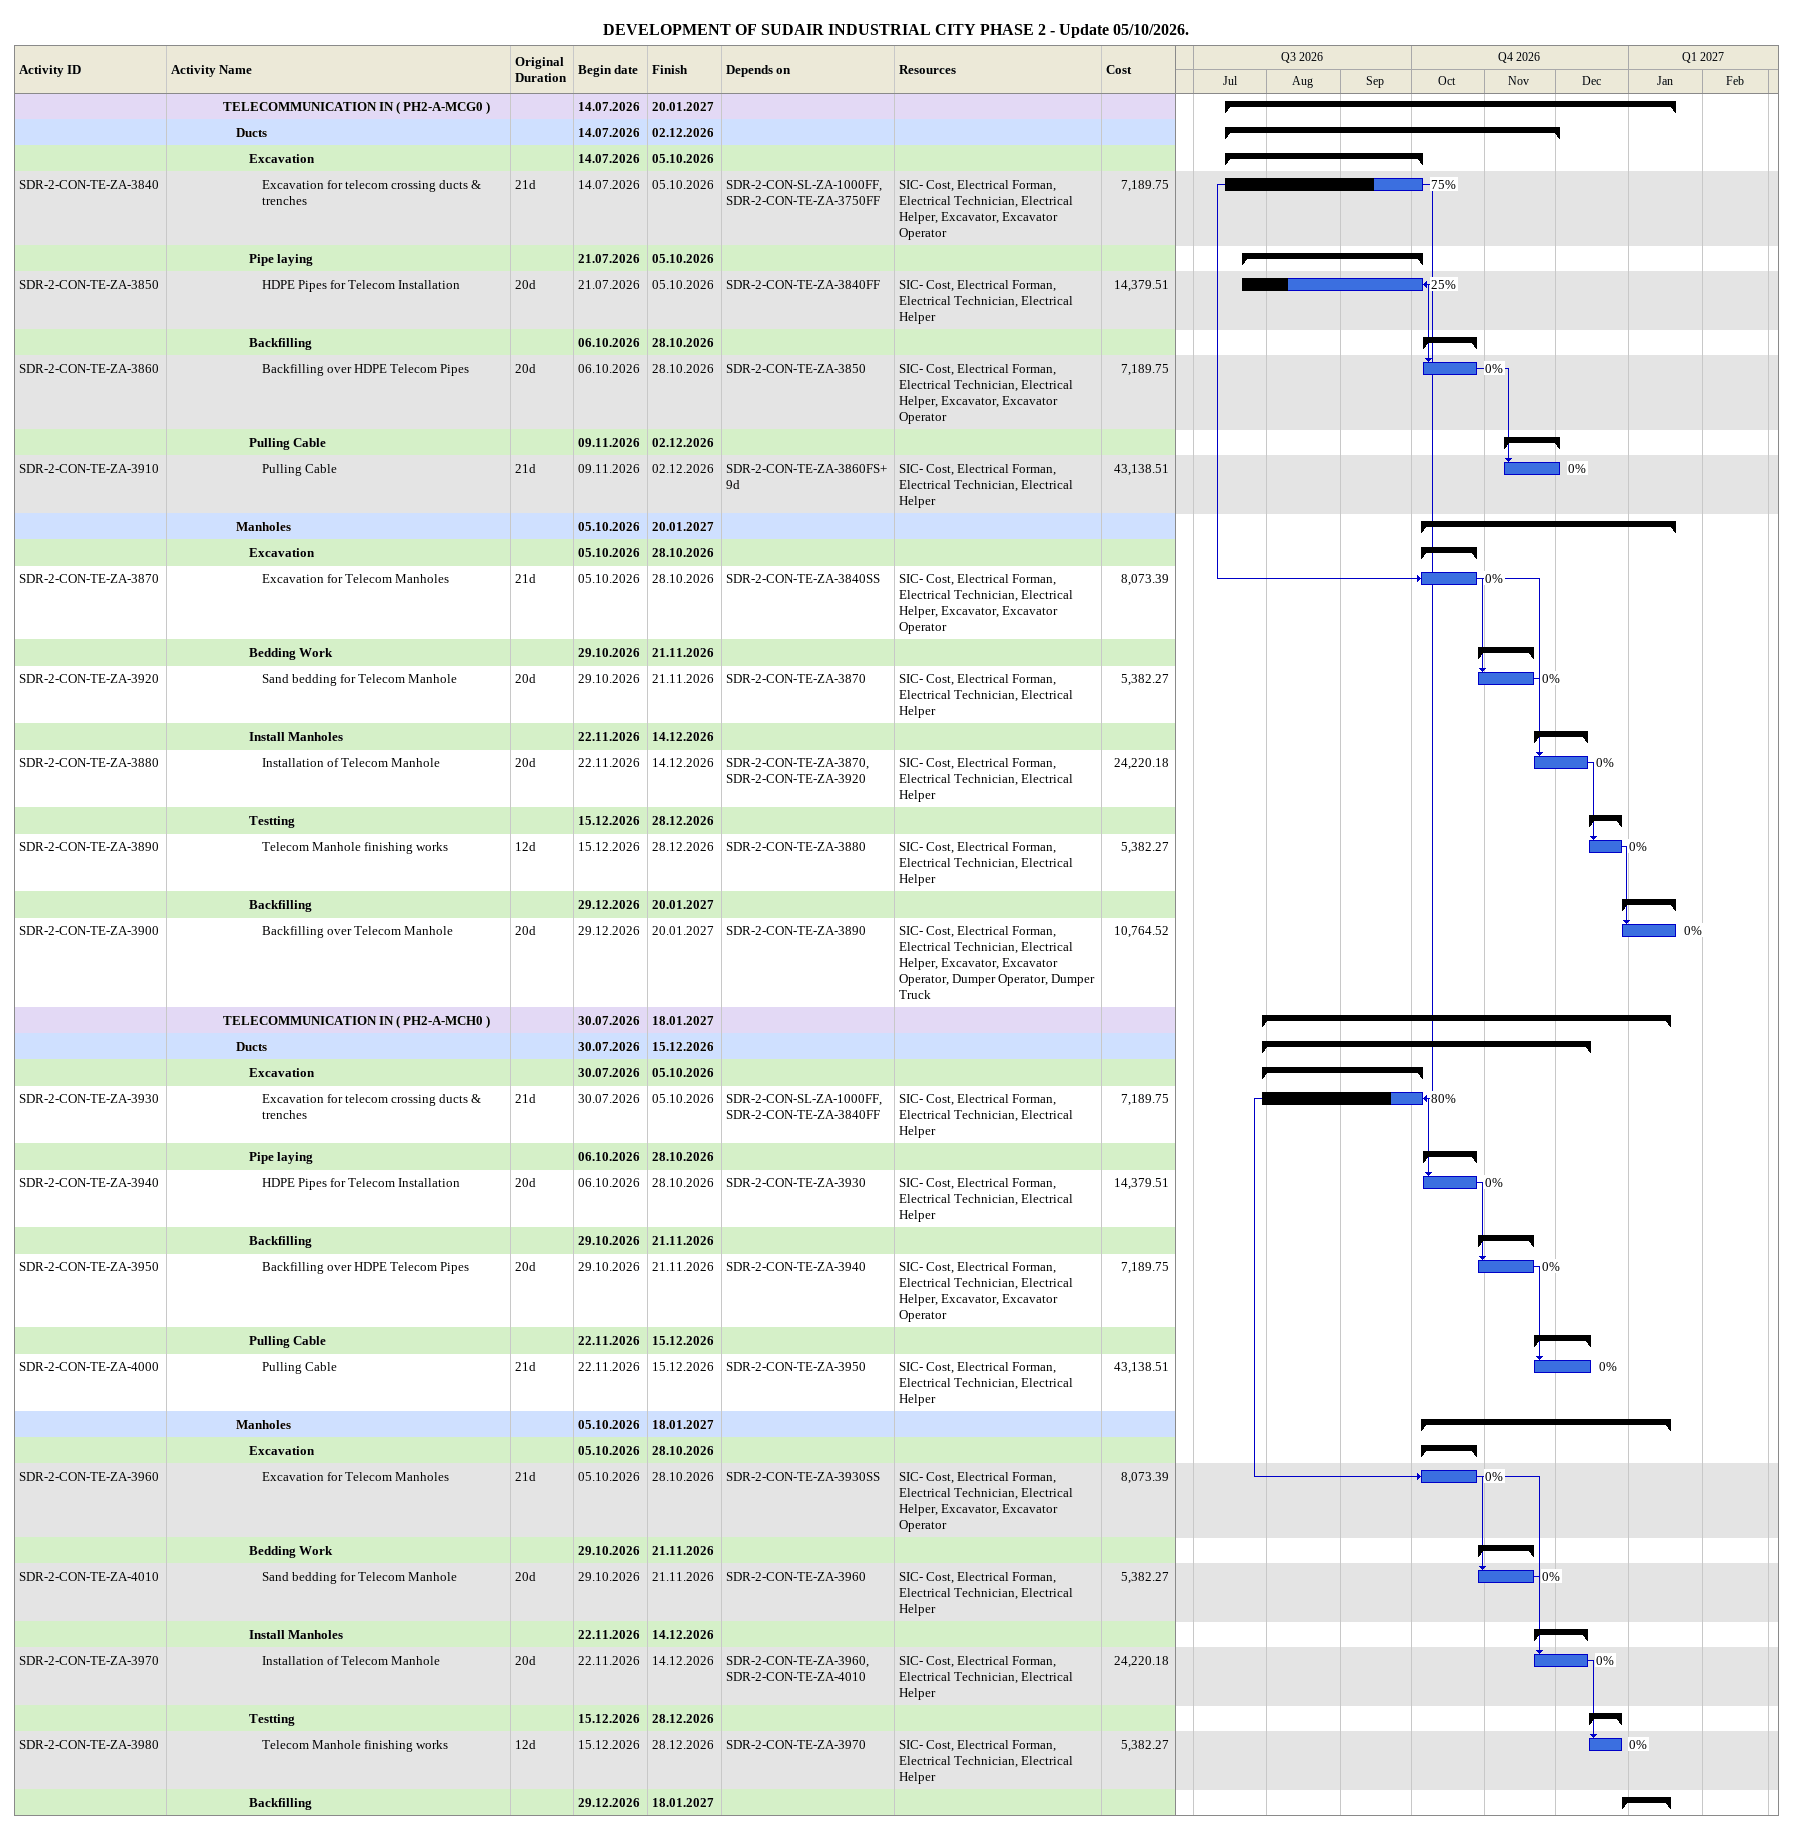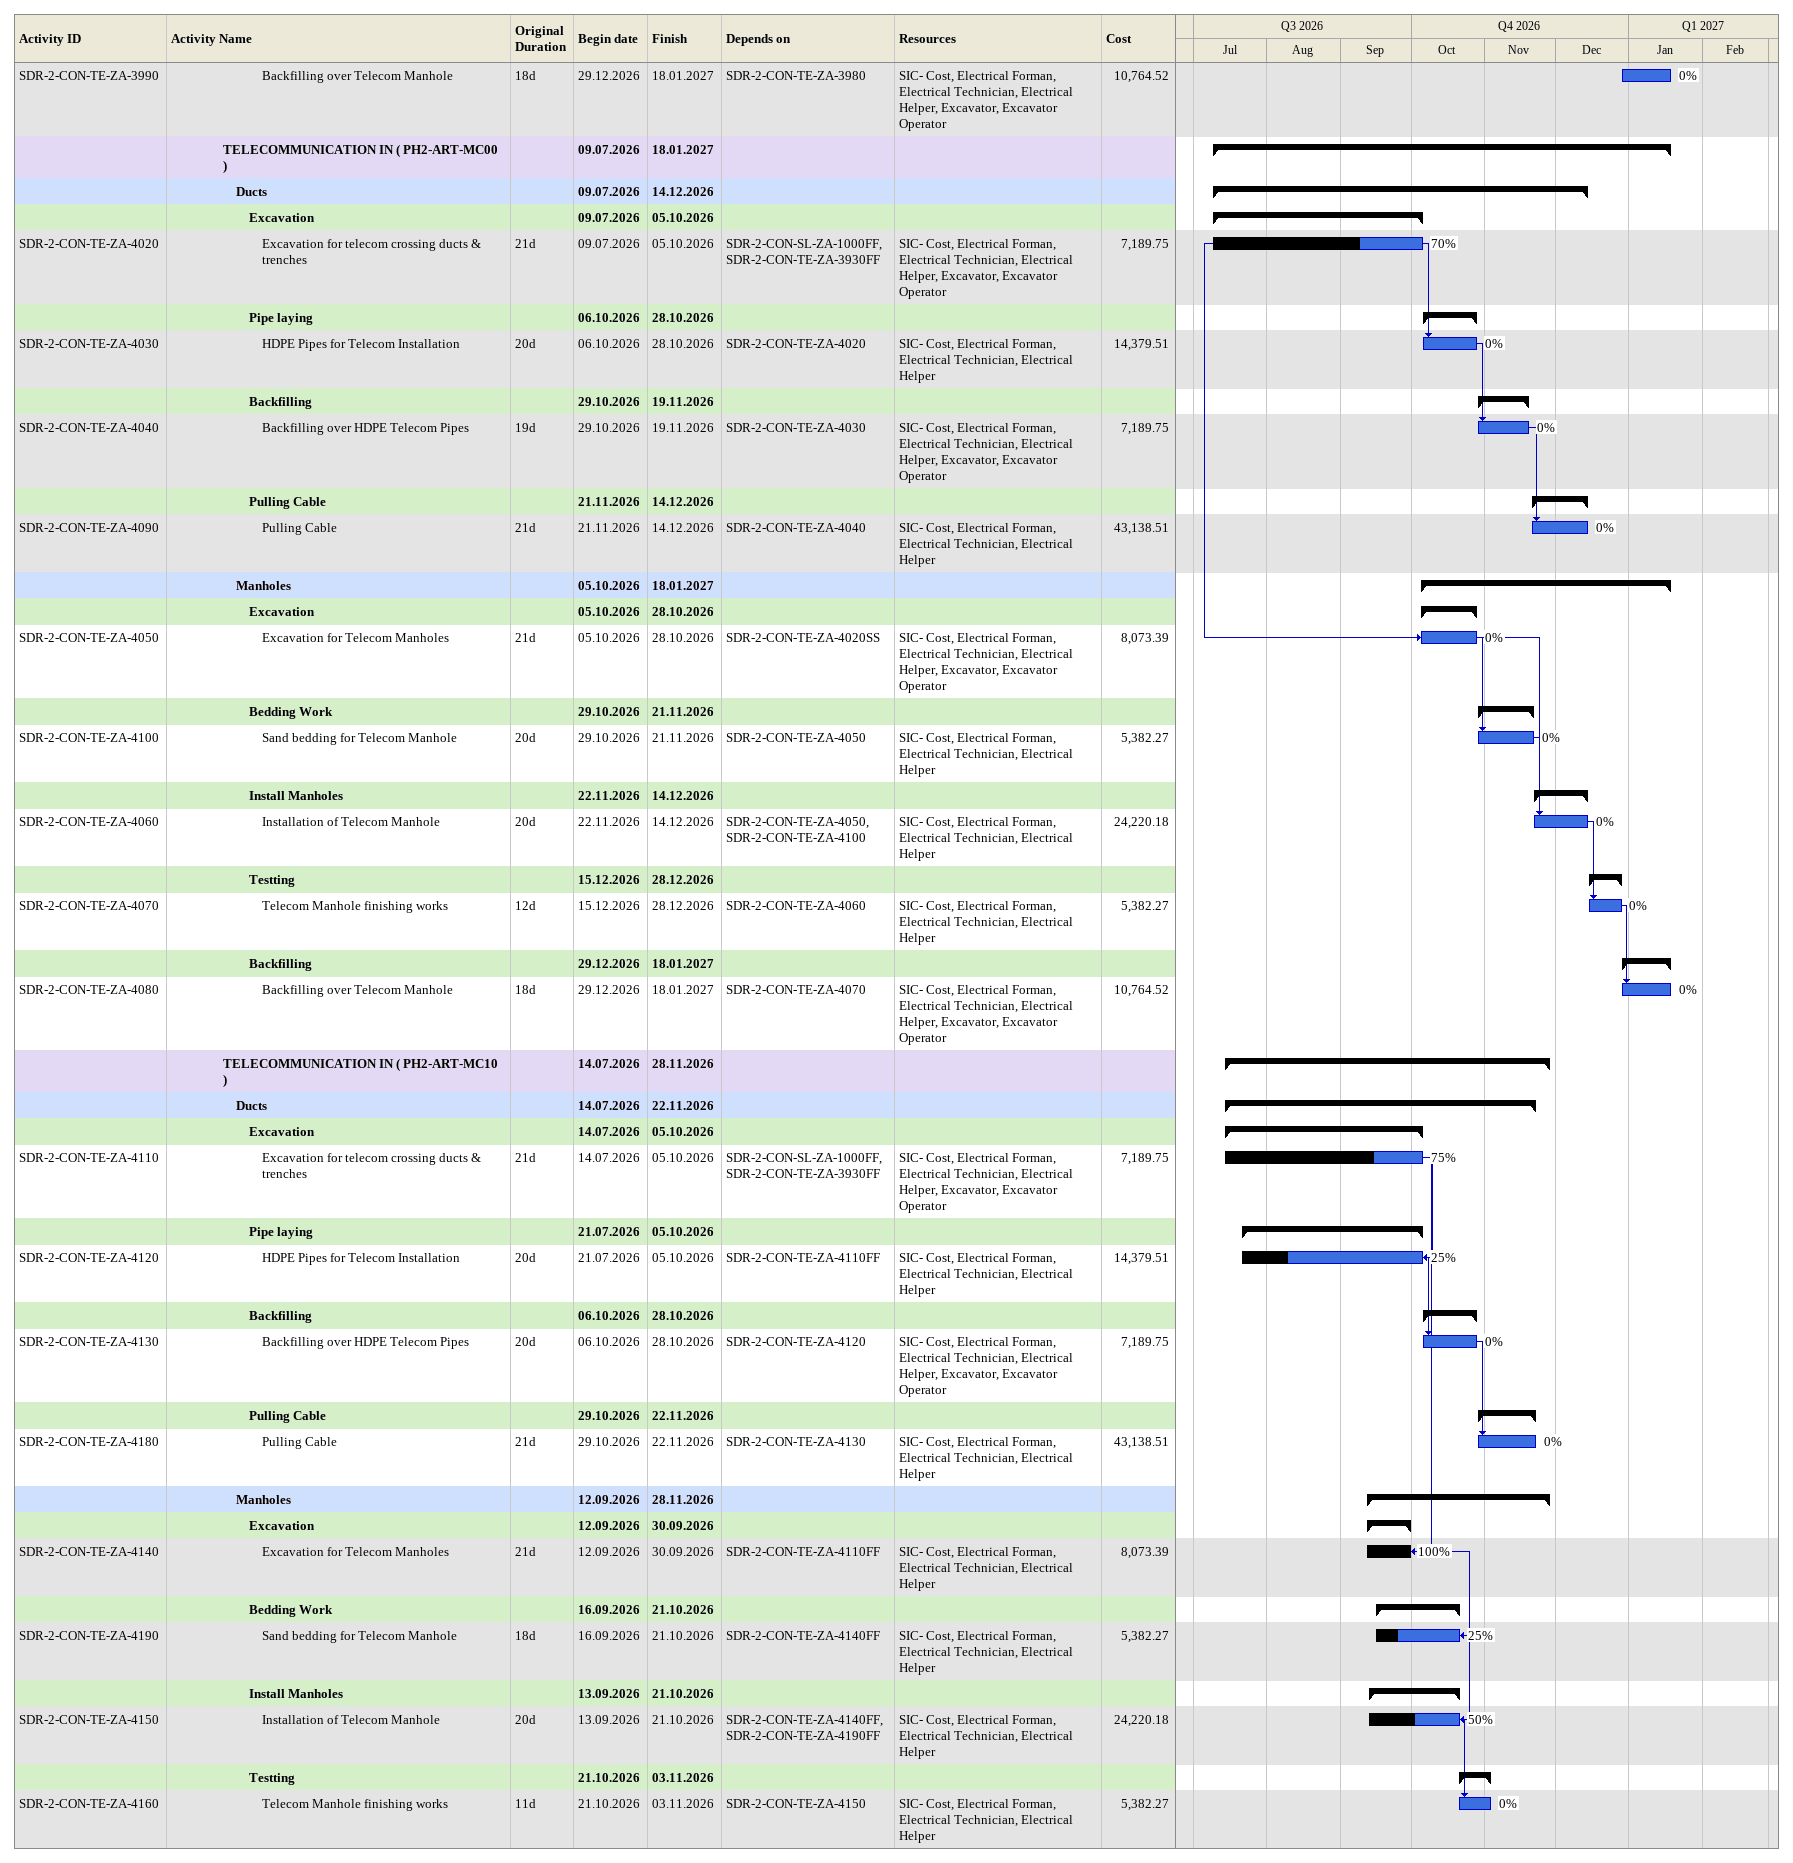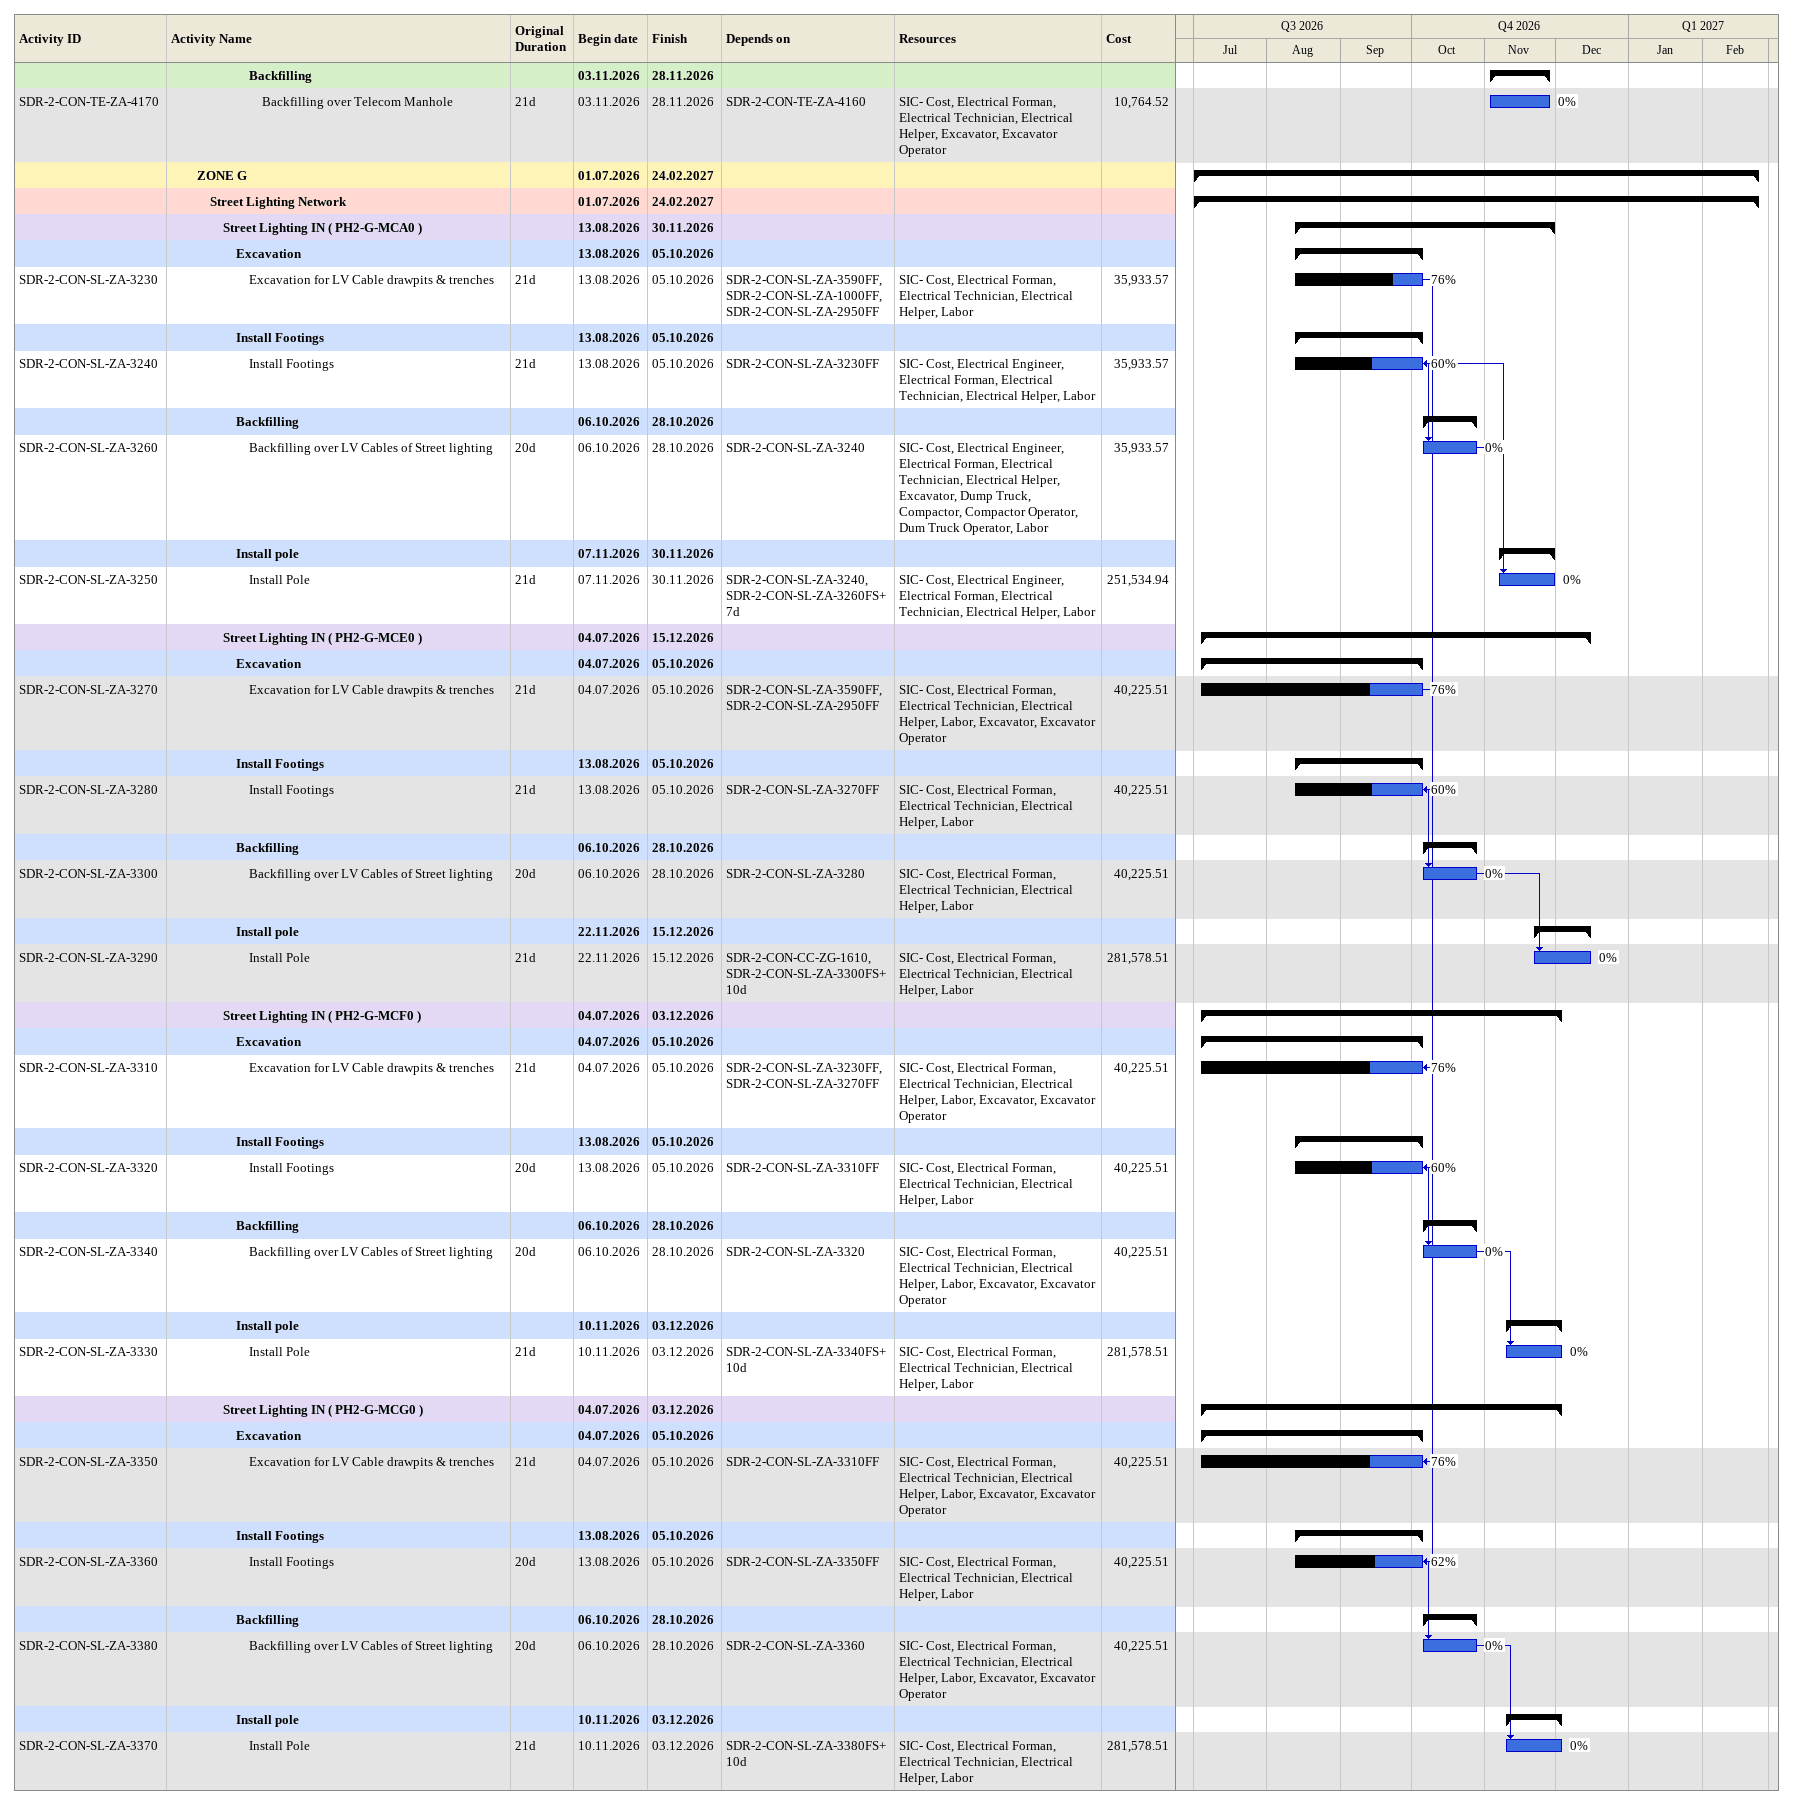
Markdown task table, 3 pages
DEVELOPMENT OF SUDAIR INDUSTRIAL CITY PHASE 2 - Update 05/10/2026.

| ID | Level | Task | Original duration | Start | Finish | Predecessors | Resources | % complete | Cost |
|---|---|---|---|---|---|---|---|---|---|
|  | 5 | **TELECOMMUNICATION IN ( PH2-A-MCG0 )** |  | 2026-07-14 | 2027-01-20 |  |  |  |  |
|  | 6 | **Ducts** |  | 2026-07-14 | 2026-12-02 |  |  |  |  |
|  | 7 | **Excavation** |  | 2026-07-14 | 2026-10-05 |  |  |  |  |
| SDR-2-CON-TE-ZA-3840 | 8 | Excavation for telecom crossing ducts & trenches | 21d | 2026-07-14 | 2026-10-05 | SDR-2-CON-SL-ZA-1000FF, SDR-2-CON-TE-ZA-3750FF | SIC- Cost, Electrical Forman, Electrical Technician, Electrical Helper, Excavator, Excavator Operator | 75 | 7189.75 |
|  | 7 | **Pipe laying** |  | 2026-07-21 | 2026-10-05 |  |  |  |  |
| SDR-2-CON-TE-ZA-3850 | 8 | HDPE Pipes for Telecom Installation | 20d | 2026-07-21 | 2026-10-05 | SDR-2-CON-TE-ZA-3840FF | SIC- Cost, Electrical Forman, Electrical Technician, Electrical Helper | 25 | 14379.51 |
|  | 7 | **Backfilling** |  | 2026-10-06 | 2026-10-28 |  |  |  |  |
| SDR-2-CON-TE-ZA-3860 | 8 | Backfilling over HDPE Telecom Pipes | 20d | 2026-10-06 | 2026-10-28 | SDR-2-CON-TE-ZA-3850 | SIC- Cost, Electrical Forman, Electrical Technician, Electrical Helper, Excavator, Excavator Operator | 0 | 7189.75 |
|  | 7 | **Pulling Cable** |  | 2026-11-09 | 2026-12-02 |  |  |  |  |
| SDR-2-CON-TE-ZA-3910 | 8 | Pulling Cable | 21d | 2026-11-09 | 2026-12-02 | SDR-2-CON-TE-ZA-3860FS+9d | SIC- Cost, Electrical Forman, Electrical Technician, Electrical Helper | 0 | 43138.51 |
|  | 6 | **Manholes** |  | 2026-10-05 | 2027-01-20 |  |  |  |  |
|  | 7 | **Excavation** |  | 2026-10-05 | 2026-10-28 |  |  |  |  |
| SDR-2-CON-TE-ZA-3870 | 8 | Excavation for Telecom Manholes | 21d | 2026-10-05 | 2026-10-28 | SDR-2-CON-TE-ZA-3840SS | SIC- Cost, Electrical Forman, Electrical Technician, Electrical Helper, Excavator, Excavator Operator | 0 | 8073.39 |
|  | 7 | **Bedding Work** |  | 2026-10-29 | 2026-11-21 |  |  |  |  |
| SDR-2-CON-TE-ZA-3920 | 8 | Sand bedding for Telecom Manhole | 20d | 2026-10-29 | 2026-11-21 | SDR-2-CON-TE-ZA-3870 | SIC- Cost, Electrical Forman, Electrical Technician, Electrical Helper | 0 | 5382.27 |
|  | 7 | **Install Manholes** |  | 2026-11-22 | 2026-12-14 |  |  |  |  |
| SDR-2-CON-TE-ZA-3880 | 8 | Installation of Telecom Manhole | 20d | 2026-11-22 | 2026-12-14 | SDR-2-CON-TE-ZA-3870, SDR-2-CON-TE-ZA-3920 | SIC- Cost, Electrical Forman, Electrical Technician, Electrical Helper | 0 | 24220.18 |
|  | 7 | **Testting** |  | 2026-12-15 | 2026-12-28 |  |  |  |  |
| SDR-2-CON-TE-ZA-3890 | 8 | Telecom Manhole finishing works | 12d | 2026-12-15 | 2026-12-28 | SDR-2-CON-TE-ZA-3880 | SIC- Cost, Electrical Forman, Electrical Technician, Electrical Helper | 0 | 5382.27 |
|  | 7 | **Backfilling** |  | 2026-12-29 | 2027-01-20 |  |  |  |  |
| SDR-2-CON-TE-ZA-3900 | 8 | Backfilling over Telecom Manhole | 20d | 2026-12-29 | 2027-01-20 | SDR-2-CON-TE-ZA-3890 | SIC- Cost, Electrical Forman, Electrical Technician, Electrical Helper, Excavator, Excavator Operator, Dumper Operator, Dumper Truck | 0 | 10764.52 |
|  | 5 | **TELECOMMUNICATION IN ( PH2-A-MCH0 )** |  | 2026-07-30 | 2027-01-18 |  |  |  |  |
|  | 6 | **Ducts** |  | 2026-07-30 | 2026-12-15 |  |  |  |  |
|  | 7 | **Excavation** |  | 2026-07-30 | 2026-10-05 |  |  |  |  |
| SDR-2-CON-TE-ZA-3930 | 8 | Excavation for telecom crossing ducts & trenches | 21d | 2026-07-30 | 2026-10-05 | SDR-2-CON-SL-ZA-1000FF, SDR-2-CON-TE-ZA-3840FF | SIC- Cost, Electrical Forman, Electrical Technician, Electrical Helper | 80 | 7189.75 |
|  | 7 | **Pipe laying** |  | 2026-10-06 | 2026-10-28 |  |  |  |  |
| SDR-2-CON-TE-ZA-3940 | 8 | HDPE Pipes for Telecom Installation | 20d | 2026-10-06 | 2026-10-28 | SDR-2-CON-TE-ZA-3930 | SIC- Cost, Electrical Forman, Electrical Technician, Electrical Helper | 0 | 14379.51 |
|  | 7 | **Backfilling** |  | 2026-10-29 | 2026-11-21 |  |  |  |  |
| SDR-2-CON-TE-ZA-3950 | 8 | Backfilling over HDPE Telecom Pipes | 20d | 2026-10-29 | 2026-11-21 | SDR-2-CON-TE-ZA-3940 | SIC- Cost, Electrical Forman, Electrical Technician, Electrical Helper, Excavator, Excavator Operator | 0 | 7189.75 |
|  | 7 | **Pulling Cable** |  | 2026-11-22 | 2026-12-15 |  |  |  |  |
| SDR-2-CON-TE-ZA-4000 | 8 | Pulling Cable | 21d | 2026-11-22 | 2026-12-15 | SDR-2-CON-TE-ZA-3950 | SIC- Cost, Electrical Forman, Electrical Technician, Electrical Helper | 0 | 43138.51 |
|  | 6 | **Manholes** |  | 2026-10-05 | 2027-01-18 |  |  |  |  |
|  | 7 | **Excavation** |  | 2026-10-05 | 2026-10-28 |  |  |  |  |
| SDR-2-CON-TE-ZA-3960 | 8 | Excavation for Telecom Manholes | 21d | 2026-10-05 | 2026-10-28 | SDR-2-CON-TE-ZA-3930SS | SIC- Cost, Electrical Forman, Electrical Technician, Electrical Helper, Excavator, Excavator Operator | 0 | 8073.39 |
|  | 7 | **Bedding Work** |  | 2026-10-29 | 2026-11-21 |  |  |  |  |
| SDR-2-CON-TE-ZA-4010 | 8 | Sand bedding for Telecom Manhole | 20d | 2026-10-29 | 2026-11-21 | SDR-2-CON-TE-ZA-3960 | SIC- Cost, Electrical Forman, Electrical Technician, Electrical Helper | 0 | 5382.27 |
|  | 7 | **Install Manholes** |  | 2026-11-22 | 2026-12-14 |  |  |  |  |
| SDR-2-CON-TE-ZA-3970 | 8 | Installation of Telecom Manhole | 20d | 2026-11-22 | 2026-12-14 | SDR-2-CON-TE-ZA-3960, SDR-2-CON-TE-ZA-4010 | SIC- Cost, Electrical Forman, Electrical Technician, Electrical Helper | 0 | 24220.18 |
|  | 7 | **Testting** |  | 2026-12-15 | 2026-12-28 |  |  |  |  |
| SDR-2-CON-TE-ZA-3980 | 8 | Telecom Manhole finishing works | 12d | 2026-12-15 | 2026-12-28 | SDR-2-CON-TE-ZA-3970 | SIC- Cost, Electrical Forman, Electrical Technician, Electrical Helper | 0 | 5382.27 |
|  | 7 | **Backfilling** |  | 2026-12-29 | 2027-01-18 |  |  |  |  |
| SDR-2-CON-TE-ZA-3990 | 8 | Backfilling over Telecom Manhole | 18d | 2026-12-29 | 2027-01-18 | SDR-2-CON-TE-ZA-3980 | SIC- Cost, Electrical Forman, Electrical Technician, Electrical Helper, Excavator, Excavator Operator | 0 | 10764.52 |
|  | 5 | **TELECOMMUNICATION IN ( PH2-ART-MC00 )** |  | 2026-07-09 | 2027-01-18 |  |  |  |  |
|  | 6 | **Ducts** |  | 2026-07-09 | 2026-12-14 |  |  |  |  |
|  | 7 | **Excavation** |  | 2026-07-09 | 2026-10-05 |  |  |  |  |
| SDR-2-CON-TE-ZA-4020 | 8 | Excavation for telecom crossing ducts & trenches | 21d | 2026-07-09 | 2026-10-05 | SDR-2-CON-SL-ZA-1000FF, SDR-2-CON-TE-ZA-3930FF | SIC- Cost, Electrical Forman, Electrical Technician, Electrical Helper, Excavator, Excavator Operator | 70 | 7189.75 |
|  | 7 | **Pipe laying** |  | 2026-10-06 | 2026-10-28 |  |  |  |  |
| SDR-2-CON-TE-ZA-4030 | 8 | HDPE Pipes for Telecom Installation | 20d | 2026-10-06 | 2026-10-28 | SDR-2-CON-TE-ZA-4020 | SIC- Cost, Electrical Forman, Electrical Technician, Electrical Helper | 0 | 14379.51 |
|  | 7 | **Backfilling** |  | 2026-10-29 | 2026-11-19 |  |  |  |  |
| SDR-2-CON-TE-ZA-4040 | 8 | Backfilling over HDPE Telecom Pipes | 19d | 2026-10-29 | 2026-11-19 | SDR-2-CON-TE-ZA-4030 | SIC- Cost, Electrical Forman, Electrical Technician, Electrical Helper, Excavator, Excavator Operator | 0 | 7189.75 |
|  | 7 | **Pulling Cable** |  | 2026-11-21 | 2026-12-14 |  |  |  |  |
| SDR-2-CON-TE-ZA-4090 | 8 | Pulling Cable | 21d | 2026-11-21 | 2026-12-14 | SDR-2-CON-TE-ZA-4040 | SIC- Cost, Electrical Forman, Electrical Technician, Electrical Helper | 0 | 43138.51 |
|  | 6 | **Manholes** |  | 2026-10-05 | 2027-01-18 |  |  |  |  |
|  | 7 | **Excavation** |  | 2026-10-05 | 2026-10-28 |  |  |  |  |
| SDR-2-CON-TE-ZA-4050 | 8 | Excavation for Telecom Manholes | 21d | 2026-10-05 | 2026-10-28 | SDR-2-CON-TE-ZA-4020SS | SIC- Cost, Electrical Forman, Electrical Technician, Electrical Helper, Excavator, Excavator Operator | 0 | 8073.39 |
|  | 7 | **Bedding Work** |  | 2026-10-29 | 2026-11-21 |  |  |  |  |
| SDR-2-CON-TE-ZA-4100 | 8 | Sand bedding for Telecom Manhole | 20d | 2026-10-29 | 2026-11-21 | SDR-2-CON-TE-ZA-4050 | SIC- Cost, Electrical Forman, Electrical Technician, Electrical Helper | 0 | 5382.27 |
|  | 7 | **Install Manholes** |  | 2026-11-22 | 2026-12-14 |  |  |  |  |
| SDR-2-CON-TE-ZA-4060 | 8 | Installation of Telecom Manhole | 20d | 2026-11-22 | 2026-12-14 | SDR-2-CON-TE-ZA-4050, SDR-2-CON-TE-ZA-4100 | SIC- Cost, Electrical Forman, Electrical Technician, Electrical Helper | 0 | 24220.18 |
|  | 7 | **Testting** |  | 2026-12-15 | 2026-12-28 |  |  |  |  |
| SDR-2-CON-TE-ZA-4070 | 8 | Telecom Manhole finishing works | 12d | 2026-12-15 | 2026-12-28 | SDR-2-CON-TE-ZA-4060 | SIC- Cost, Electrical Forman, Electrical Technician, Electrical Helper | 0 | 5382.27 |
|  | 7 | **Backfilling** |  | 2026-12-29 | 2027-01-18 |  |  |  |  |
| SDR-2-CON-TE-ZA-4080 | 8 | Backfilling over Telecom Manhole | 18d | 2026-12-29 | 2027-01-18 | SDR-2-CON-TE-ZA-4070 | SIC- Cost, Electrical Forman, Electrical Technician, Electrical Helper, Excavator, Excavator Operator | 0 | 10764.52 |
|  | 5 | **TELECOMMUNICATION IN ( PH2-ART-MC10 )** |  | 2026-07-14 | 2026-11-28 |  |  |  |  |
|  | 6 | **Ducts** |  | 2026-07-14 | 2026-11-22 |  |  |  |  |
|  | 7 | **Excavation** |  | 2026-07-14 | 2026-10-05 |  |  |  |  |
| SDR-2-CON-TE-ZA-4110 | 8 | Excavation for telecom crossing ducts & trenches | 21d | 2026-07-14 | 2026-10-05 | SDR-2-CON-SL-ZA-1000FF, SDR-2-CON-TE-ZA-3930FF | SIC- Cost, Electrical Forman, Electrical Technician, Electrical Helper, Excavator, Excavator Operator | 75 | 7189.75 |
|  | 7 | **Pipe laying** |  | 2026-07-21 | 2026-10-05 |  |  |  |  |
| SDR-2-CON-TE-ZA-4120 | 8 | HDPE Pipes for Telecom Installation | 20d | 2026-07-21 | 2026-10-05 | SDR-2-CON-TE-ZA-4110FF | SIC- Cost, Electrical Forman, Electrical Technician, Electrical Helper | 25 | 14379.51 |
|  | 7 | **Backfilling** |  | 2026-10-06 | 2026-10-28 |  |  |  |  |
| SDR-2-CON-TE-ZA-4130 | 8 | Backfilling over HDPE Telecom Pipes | 20d | 2026-10-06 | 2026-10-28 | SDR-2-CON-TE-ZA-4120 | SIC- Cost, Electrical Forman, Electrical Technician, Electrical Helper, Excavator, Excavator Operator | 0 | 7189.75 |
|  | 7 | **Pulling Cable** |  | 2026-10-29 | 2026-11-22 |  |  |  |  |
| SDR-2-CON-TE-ZA-4180 | 8 | Pulling Cable | 21d | 2026-10-29 | 2026-11-22 | SDR-2-CON-TE-ZA-4130 | SIC- Cost, Electrical Forman, Electrical Technician, Electrical Helper | 0 | 43138.51 |
|  | 6 | **Manholes** |  | 2026-09-12 | 2026-11-28 |  |  |  |  |
|  | 7 | **Excavation** |  | 2026-09-12 | 2026-09-30 |  |  |  |  |
| SDR-2-CON-TE-ZA-4140 | 8 | Excavation for Telecom Manholes | 21d | 2026-09-12 | 2026-09-30 | SDR-2-CON-TE-ZA-4110FF | SIC- Cost, Electrical Forman, Electrical Technician, Electrical Helper | 100 | 8073.39 |
|  | 7 | **Bedding Work** |  | 2026-09-16 | 2026-10-21 |  |  |  |  |
| SDR-2-CON-TE-ZA-4190 | 8 | Sand bedding for Telecom Manhole | 18d | 2026-09-16 | 2026-10-21 | SDR-2-CON-TE-ZA-4140FF | SIC- Cost, Electrical Forman, Electrical Technician, Electrical Helper | 25 | 5382.27 |
|  | 7 | **Install Manholes** |  | 2026-09-13 | 2026-10-21 |  |  |  |  |
| SDR-2-CON-TE-ZA-4150 | 8 | Installation of Telecom Manhole | 20d | 2026-09-13 | 2026-10-21 | SDR-2-CON-TE-ZA-4140FF, SDR-2-CON-TE-ZA-4190FF | SIC- Cost, Electrical Forman, Electrical Technician, Electrical Helper | 50 | 24220.18 |
|  | 7 | **Testting** |  | 2026-10-21 | 2026-11-03 |  |  |  |  |
| SDR-2-CON-TE-ZA-4160 | 8 | Telecom Manhole finishing works | 11d | 2026-10-21 | 2026-11-03 | SDR-2-CON-TE-ZA-4150 | SIC- Cost, Electrical Forman, Electrical Technician, Electrical Helper | 0 | 5382.27 |
|  | 7 | **Backfilling** |  | 2026-11-03 | 2026-11-28 |  |  |  |  |
| SDR-2-CON-TE-ZA-4170 | 8 | Backfilling over Telecom Manhole | 21d | 2026-11-03 | 2026-11-28 | SDR-2-CON-TE-ZA-4160 | SIC- Cost, Electrical Forman, Electrical Technician, Electrical Helper, Excavator, Excavator Operator | 0 | 10764.52 |
|  | 3 | **ZONE G** |  | 2026-07-01 | 2027-02-24 |  |  |  |  |
|  | 4 | **Street Lighting Network** |  | 2026-07-01 | 2027-02-24 |  |  |  |  |
|  | 5 | **Street Lighting IN ( PH2-G-MCA0 )** |  | 2026-08-13 | 2026-11-30 |  |  |  |  |
|  | 6 | **Excavation** |  | 2026-08-13 | 2026-10-05 |  |  |  |  |
| SDR-2-CON-SL-ZA-3230 | 7 | Excavation for LV Cable drawpits & trenches | 21d | 2026-08-13 | 2026-10-05 | SDR-2-CON-SL-ZA-3590FF, SDR-2-CON-SL-ZA-1000FF, SDR-2-CON-SL-ZA-2950FF | SIC- Cost, Electrical Forman, Electrical Technician, Electrical Helper, Labor | 76 | 35933.57 |
|  | 6 | **Install Footings** |  | 2026-08-13 | 2026-10-05 |  |  |  |  |
| SDR-2-CON-SL-ZA-3240 | 7 | Install Footings | 21d | 2026-08-13 | 2026-10-05 | SDR-2-CON-SL-ZA-3230FF | SIC- Cost, Electrical Engineer, Electrical Forman, Electrical Technician, Electrical Helper, Labor | 60 | 35933.57 |
|  | 6 | **Backfilling** |  | 2026-10-06 | 2026-10-28 |  |  |  |  |
| SDR-2-CON-SL-ZA-3260 | 7 | Backfilling over LV Cables of Street lighting | 20d | 2026-10-06 | 2026-10-28 | SDR-2-CON-SL-ZA-3240 | SIC- Cost, Electrical Engineer, Electrical Forman, Electrical Technician, Electrical Helper, Excavator, Dump Truck, Compactor, Compactor Operator, Dum Truck Operator, Labor | 0 | 35933.57 |
|  | 6 | **Install pole** |  | 2026-11-07 | 2026-11-30 |  |  |  |  |
| SDR-2-CON-SL-ZA-3250 | 7 | Install Pole | 21d | 2026-11-07 | 2026-11-30 | SDR-2-CON-SL-ZA-3240, SDR-2-CON-SL-ZA-3260FS+7d | SIC- Cost, Electrical Engineer, Electrical Forman, Electrical Technician, Electrical Helper, Labor | 0 | 251534.94 |
|  | 5 | **Street Lighting IN ( PH2-G-MCE0 )** |  | 2026-07-04 | 2026-12-15 |  |  |  |  |
|  | 6 | **Excavation** |  | 2026-07-04 | 2026-10-05 |  |  |  |  |
| SDR-2-CON-SL-ZA-3270 | 7 | Excavation for LV Cable drawpits & trenches | 21d | 2026-07-04 | 2026-10-05 | SDR-2-CON-SL-ZA-3590FF, SDR-2-CON-SL-ZA-2950FF | SIC- Cost, Electrical Forman, Electrical Technician, Electrical Helper, Labor, Excavator, Excavator Operator | 76 | 40225.51 |
|  | 6 | **Install Footings** |  | 2026-08-13 | 2026-10-05 |  |  |  |  |
| SDR-2-CON-SL-ZA-3280 | 7 | Install Footings | 21d | 2026-08-13 | 2026-10-05 | SDR-2-CON-SL-ZA-3270FF | SIC- Cost, Electrical Forman, Electrical Technician, Electrical Helper, Labor | 60 | 40225.51 |
|  | 6 | **Backfilling** |  | 2026-10-06 | 2026-10-28 |  |  |  |  |
| SDR-2-CON-SL-ZA-3300 | 7 | Backfilling over LV Cables of Street lighting | 20d | 2026-10-06 | 2026-10-28 | SDR-2-CON-SL-ZA-3280 | SIC- Cost, Electrical Forman, Electrical Technician, Electrical Helper, Labor | 0 | 40225.51 |
|  | 6 | **Install pole** |  | 2026-11-22 | 2026-12-15 |  |  |  |  |
| SDR-2-CON-SL-ZA-3290 | 7 | Install Pole | 21d | 2026-11-22 | 2026-12-15 | SDR-2-CON-CC-ZG-1610, SDR-2-CON-SL-ZA-3300FS+10d | SIC- Cost, Electrical Forman, Electrical Technician, Electrical Helper, Labor | 0 | 281578.51 |
|  | 5 | **Street Lighting IN ( PH2-G-MCF0 )** |  | 2026-07-04 | 2026-12-03 |  |  |  |  |
|  | 6 | **Excavation** |  | 2026-07-04 | 2026-10-05 |  |  |  |  |
| SDR-2-CON-SL-ZA-3310 | 7 | Excavation for LV Cable drawpits & trenches | 21d | 2026-07-04 | 2026-10-05 | SDR-2-CON-SL-ZA-3230FF, SDR-2-CON-SL-ZA-3270FF | SIC- Cost, Electrical Forman, Electrical Technician, Electrical Helper, Labor, Excavator, Excavator Operator | 76 | 40225.51 |
|  | 6 | **Install Footings** |  | 2026-08-13 | 2026-10-05 |  |  |  |  |
| SDR-2-CON-SL-ZA-3320 | 7 | Install Footings | 20d | 2026-08-13 | 2026-10-05 | SDR-2-CON-SL-ZA-3310FF | SIC- Cost, Electrical Forman, Electrical Technician, Electrical Helper, Labor | 60 | 40225.51 |
|  | 6 | **Backfilling** |  | 2026-10-06 | 2026-10-28 |  |  |  |  |
| SDR-2-CON-SL-ZA-3340 | 7 | Backfilling over LV Cables of Street lighting | 20d | 2026-10-06 | 2026-10-28 | SDR-2-CON-SL-ZA-3320 | SIC- Cost, Electrical Forman, Electrical Technician, Electrical Helper, Labor, Excavator, Excavator Operator | 0 | 40225.51 |
|  | 6 | **Install pole** |  | 2026-11-10 | 2026-12-03 |  |  |  |  |
| SDR-2-CON-SL-ZA-3330 | 7 | Install Pole | 21d | 2026-11-10 | 2026-12-03 | SDR-2-CON-SL-ZA-3340FS+10d | SIC- Cost, Electrical Forman, Electrical Technician, Electrical Helper, Labor | 0 | 281578.51 |
|  | 5 | **Street Lighting IN ( PH2-G-MCG0 )** |  | 2026-07-04 | 2026-12-03 |  |  |  |  |
|  | 6 | **Excavation** |  | 2026-07-04 | 2026-10-05 |  |  |  |  |
| SDR-2-CON-SL-ZA-3350 | 7 | Excavation for LV Cable drawpits & trenches | 21d | 2026-07-04 | 2026-10-05 | SDR-2-CON-SL-ZA-3310FF | SIC- Cost, Electrical Forman, Electrical Technician, Electrical Helper, Labor, Excavator, Excavator Operator | 76 | 40225.51 |
|  | 6 | **Install Footings** |  | 2026-08-13 | 2026-10-05 |  |  |  |  |
| SDR-2-CON-SL-ZA-3360 | 7 | Install Footings | 20d | 2026-08-13 | 2026-10-05 | SDR-2-CON-SL-ZA-3350FF | SIC- Cost, Electrical Forman, Electrical Technician, Electrical Helper, Labor | 62 | 40225.51 |
|  | 6 | **Backfilling** |  | 2026-10-06 | 2026-10-28 |  |  |  |  |
| SDR-2-CON-SL-ZA-3380 | 7 | Backfilling over LV Cables of Street lighting | 20d | 2026-10-06 | 2026-10-28 | SDR-2-CON-SL-ZA-3360 | SIC- Cost, Electrical Forman, Electrical Technician, Electrical Helper, Labor, Excavator, Excavator Operator | 0 | 40225.51 |
|  | 6 | **Install pole** |  | 2026-11-10 | 2026-12-03 |  |  |  |  |
| SDR-2-CON-SL-ZA-3370 | 7 | Install Pole | 21d | 2026-11-10 | 2026-12-03 | SDR-2-CON-SL-ZA-3380FS+10d | SIC- Cost, Electrical Forman, Electrical Technician, Electrical Helper, Labor | 0 | 281578.51 |
